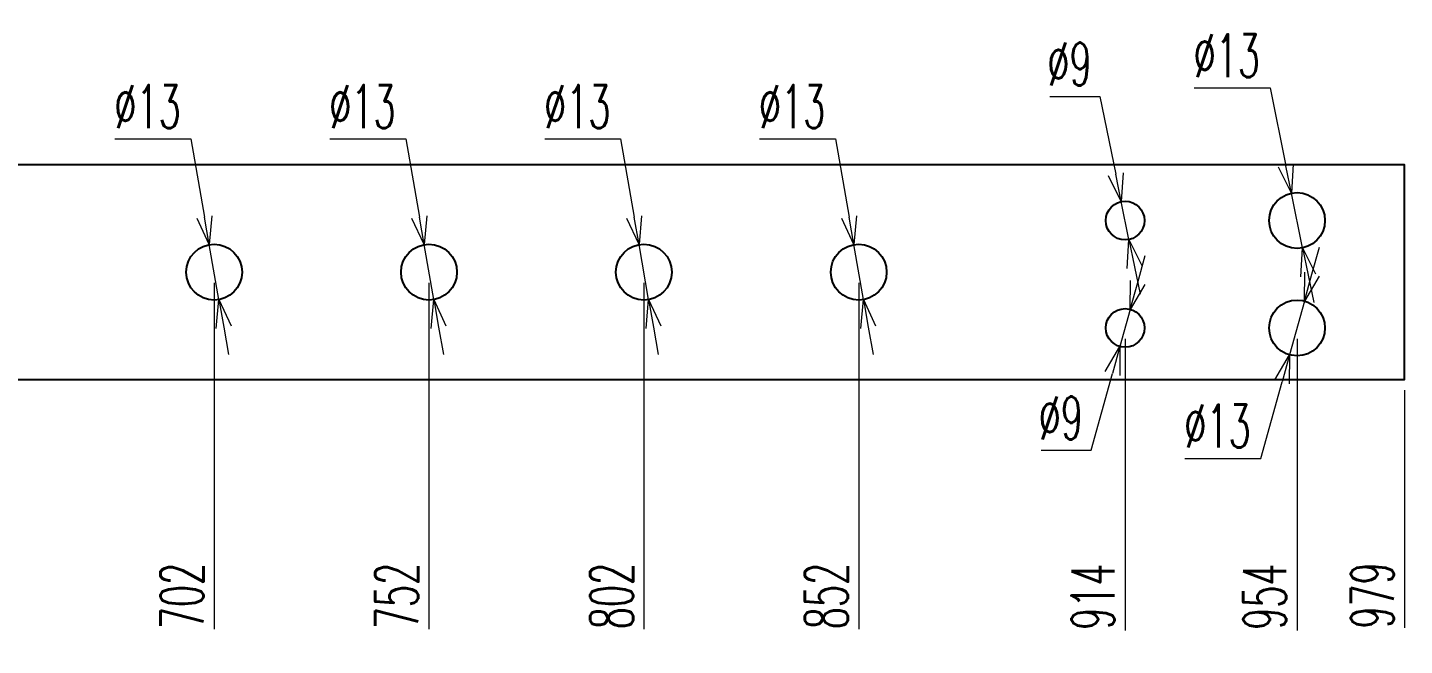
# Model space of a CAD drawing. Header units: millimetres. Extents: x 173893 to 258446, y -176540 to -123824.
# Drawn here: x 197095.1 to 197415.5, y -135841.9 to -135698.1 of the extents above; entities that cross this region are included whole.
import ezdxf

# ---------------------------------------------------------------- set-up
doc = ezdxf.new("R2010")
doc.units = ezdxf.units.MM
doc.header["$LTSCALE"] = 3
doc.layers.add('@.DM. NÉT CHÍNH', color=7, linetype='Continuous')
doc.styles.add('Ann_w01', font='romans.shx', dxfattribs={"width": 0.6, "bigfont": 'chineset.shx'})
doc.dimstyles.new('Dim 01_SC05', dxfattribs={"dimscale": 5, "dimtxt": 2, "dimasz": 1.3, "dimexe": 0.5, "dimexo": 0.5, "dimgap": 0.5, "dimtad": 1, "dimtoh": 1, "dimdec": 1, "dimzin": 12, "dimdsep": 46, "dimtxsty": 'Ann_w01', "dimblk": 'OPEN30', "dimcen": 1.5, "dimclrd": 6, "dimclre": 6, "dimclrt": 3, "dimadec": 1, "dimazin": 3, "dimtm": 1e-09, "dimtfac": 1, "dimtdec": 1, "dimtmove": 0, "dimatfit": 3, "dimldrblk": 'OPEN30', "dimfxl": 1, "dimtolj": 1, "dimlwd": 20, "dimlwe": 20, "dimarcsym": 0})

# ---------------------------------------------------------------- blocks, each defined once
blk = doc.blocks.new('*D3893')
at = {"layer": '@.DM. NÉT CHÍNH', "color": 6, "linetype": 'Continuous', "lineweight": 20, "transparency": 16777216}
blk.add_line((197138.54, -135757.54), (197138.54, -135838.16), dxfattribs=at)
at = {"layer": 'Defpoints', "color": 0, "linetype": 'Continuous', "transparency": 16777216}
for p in [(196436.54, -135755.04), (197138.54, -135755.04), (197138.54, -135820.23)]:
    blk.add_point(p, dxfattribs=at)
at = {"layer": '@.DM. NÉT CHÍNH', "color": 3, "linetype": 'Continuous', "transparency": 16777216, "insert": (197131.04, -135830.44), "char_height": 10, "attachment_point": 5, "rotation": 90, "style": 'Ann_w01'}
blk.add_mtext('\\A1;702', dxfattribs=at)
blk = doc.blocks.new('_Open30')
at = {"color": 0, "linetype": 'ByBlock', "lineweight": -2}
for p, q in [((-1, 0.268), (0, 0)), ((0, 0), (-1, -0.268)), ((0, 0), (-1, 0))]:
    blk.add_line(p, q, dxfattribs=at)
blk = doc.blocks.new('*D3894')
at = {"layer": '@.DM. NÉT CHÍNH', "color": 6, "linetype": 'Continuous', "lineweight": 20, "transparency": 16777216}
blk.add_line((197188.54, -135757.54), (197188.54, -135838.16), dxfattribs=at)
at = {"layer": 'Defpoints', "color": 0, "linetype": 'Continuous', "transparency": 16777216}
for p in [(196436.54, -135755.04), (197188.54, -135755.04), (197188.54, -135820.23)]:
    blk.add_point(p, dxfattribs=at)
at = {"layer": '@.DM. NÉT CHÍNH', "color": 3, "linetype": 'Continuous', "transparency": 16777216, "insert": (197181.04, -135830.44), "char_height": 10, "attachment_point": 5, "rotation": 90, "style": 'Ann_w01'}
blk.add_mtext('\\A1;752', dxfattribs=at)
blk = doc.blocks.new('*D3895')
at = {"layer": '@.DM. NÉT CHÍNH', "color": 6, "linetype": 'Continuous', "lineweight": 20, "transparency": 16777216}
blk.add_line((197238.54, -135757.54), (197238.54, -135838.16), dxfattribs=at)
at = {"layer": 'Defpoints', "color": 0, "linetype": 'Continuous', "transparency": 16777216}
for p in [(196436.54, -135755.04), (197238.54, -135755.04), (197238.54, -135820.23)]:
    blk.add_point(p, dxfattribs=at)
at = {"layer": '@.DM. NÉT CHÍNH', "color": 3, "linetype": 'Continuous', "transparency": 16777216, "insert": (197231.04, -135830.44), "char_height": 10, "attachment_point": 5, "rotation": 90, "style": 'Ann_w01'}
blk.add_mtext('\\A1;802', dxfattribs=at)
blk = doc.blocks.new('*D3896')
at = {"layer": '@.DM. NÉT CHÍNH', "color": 6, "linetype": 'Continuous', "lineweight": 20, "transparency": 16777216}
blk.add_line((197288.54, -135757.54), (197288.54, -135838.16), dxfattribs=at)
at = {"layer": 'Defpoints', "color": 0, "linetype": 'Continuous', "transparency": 16777216}
for p in [(196436.54, -135755.04), (197288.54, -135755.04), (197288.54, -135820.23)]:
    blk.add_point(p, dxfattribs=at)
at = {"layer": '@.DM. NÉT CHÍNH', "color": 3, "linetype": 'Continuous', "transparency": 16777216, "insert": (197281.04, -135830.44), "char_height": 10, "attachment_point": 5, "rotation": 90, "style": 'Ann_w01'}
blk.add_mtext('\\A1;852', dxfattribs=at)
blk = doc.blocks.new('*D3897')
at = {"layer": '@.DM. NÉT CHÍNH', "color": 6, "linetype": 'Continuous', "lineweight": 20, "transparency": 16777216}
blk.add_line((197350.54, -135770.54), (197350.54, -135838.44), dxfattribs=at)
at = {"layer": 'Defpoints', "color": 0, "linetype": 'Continuous', "transparency": 16777216}
for p in [(196436.54, -135755.04), (197350.54, -135768.04), (197350.54, -135820.23)]:
    blk.add_point(p, dxfattribs=at)
at = {"layer": '@.DM. NÉT CHÍNH', "color": 3, "linetype": 'Continuous', "transparency": 16777216, "insert": (197343.04, -135830.58), "char_height": 10, "attachment_point": 5, "rotation": 90, "style": 'Ann_w01'}
blk.add_mtext('\\A1;914', dxfattribs=at)
blk = doc.blocks.new('*D3898')
at = {"layer": '@.DM. NÉT CHÍNH', "color": 6, "linetype": 'Continuous', "lineweight": 20, "transparency": 16777216}
blk.add_line((197390.54, -135770.54), (197390.54, -135838.44), dxfattribs=at)
at = {"layer": 'Defpoints', "color": 0, "linetype": 'Continuous', "transparency": 16777216}
for p in [(196436.54, -135755.04), (197390.54, -135768.04), (197390.54, -135820.23)]:
    blk.add_point(p, dxfattribs=at)
at = {"layer": '@.DM. NÉT CHÍNH', "color": 3, "linetype": 'Continuous', "transparency": 16777216, "insert": (197383.04, -135830.58), "char_height": 10, "attachment_point": 5, "rotation": 90, "style": 'Ann_w01'}
blk.add_mtext('\\A1;954', dxfattribs=at)
blk = doc.blocks.new('*D3899')
at = {"layer": '@.DM. NÉT CHÍNH', "color": 6, "linetype": 'Continuous', "lineweight": 20, "transparency": 16777216}
blk.add_line((197415.54, -135782.54), (197415.54, -135837.87), dxfattribs=at)
at = {"layer": 'Defpoints', "color": 0, "linetype": 'Continuous', "transparency": 16777216}
for p in [(196436.54, -135755.04), (197415.54, -135780.04), (197415.54, -135820.23)]:
    blk.add_point(p, dxfattribs=at)
at = {"layer": '@.DM. NÉT CHÍNH', "color": 3, "linetype": 'Continuous', "transparency": 16777216, "insert": (197408.04, -135830.3), "char_height": 10, "attachment_point": 5, "rotation": 90, "style": 'Ann_w01'}
blk.add_mtext('\\A1;979', dxfattribs=at)
blk = doc.blocks.new('*D3903')
at = {"layer": '@.DM. NÉT CHÍNH', "color": 6, "linetype": 'Continuous', "lineweight": 20, "transparency": 16777216}
for p, q in [((197265.47, -135724.01), (197283.12, -135724.01)), ((197283.12, -135724.01), (197286.3, -135742.24)), ((197289.65, -135761.45), (197287.42, -135748.64)), ((197290.77, -135767.85), (197291.89, -135774.25))]:
    blk.add_line(p, q, dxfattribs=at)
at = {"layer": 'Defpoints', "color": 0, "linetype": 'Continuous', "transparency": 16777216}
for p in [(197287.42, -135748.64), (197289.65, -135761.45)]:
    blk.add_point(p, dxfattribs=at)
at = {"layer": '@.DM. NÉT CHÍNH', "color": 6, "linetype": 'Continuous', "lineweight": 20, "transparency": 16777216, "xscale": 6.5, "yscale": 6.5, "zscale": 6.5}
for p, rotation in [((197287.42, -135748.64), 279.9068978014193), ((197289.65, -135761.45), 99.9068978014193)]:
    blk.add_blockref('_Open30', p, dxfattribs=dict(at, rotation=rotation))
at = {"layer": '@.DM. NÉT CHÍNH', "color": 3, "linetype": 'Continuous', "transparency": 16777216, "insert": (197273.05, -135716.51), "char_height": 10, "attachment_point": 5, "style": 'Ann_w01'}
blk.add_mtext('\\A1;∅13', dxfattribs=at)
blk = doc.blocks.new('*D3904')
at = {"layer": '@.DM. NÉT CHÍNH', "color": 6, "linetype": 'Continuous', "lineweight": 20, "transparency": 16777216}
for p, q in [((197215.47, -135724.01), (197233.12, -135724.01)), ((197233.12, -135724.01), (197236.3, -135742.24)), ((197239.65, -135761.45), (197237.42, -135748.64)), ((197240.77, -135767.85), (197241.89, -135774.25))]:
    blk.add_line(p, q, dxfattribs=at)
at = {"layer": 'Defpoints', "color": 0, "linetype": 'Continuous', "transparency": 16777216}
for p in [(197237.42, -135748.64), (197239.65, -135761.45)]:
    blk.add_point(p, dxfattribs=at)
at = {"layer": '@.DM. NÉT CHÍNH', "color": 6, "linetype": 'Continuous', "lineweight": 20, "transparency": 16777216, "xscale": 6.5, "yscale": 6.5, "zscale": 6.5}
for p, rotation in [((197237.42, -135748.64), 279.906897801305), ((197239.65, -135761.45), 99.90689780130505)]:
    blk.add_blockref('_Open30', p, dxfattribs=dict(at, rotation=rotation))
at = {"layer": '@.DM. NÉT CHÍNH', "color": 3, "linetype": 'Continuous', "transparency": 16777216, "insert": (197223.05, -135716.51), "char_height": 10, "attachment_point": 5, "style": 'Ann_w01'}
blk.add_mtext('\\A1;∅13', dxfattribs=at)
blk = doc.blocks.new('*D3905')
at = {"layer": '@.DM. NÉT CHÍNH', "color": 6, "linetype": 'Continuous', "lineweight": 20, "transparency": 16777216}
for p, q in [((197165.47, -135724.01), (197183.12, -135724.01)), ((197183.12, -135724.01), (197186.3, -135742.24)), ((197189.65, -135761.45), (197187.42, -135748.64)), ((197190.77, -135767.85), (197191.89, -135774.25))]:
    blk.add_line(p, q, dxfattribs=at)
at = {"layer": 'Defpoints', "color": 0, "linetype": 'Continuous', "transparency": 16777216}
for p in [(197187.42, -135748.64), (197189.65, -135761.45)]:
    blk.add_point(p, dxfattribs=at)
at = {"layer": '@.DM. NÉT CHÍNH', "color": 6, "linetype": 'Continuous', "lineweight": 20, "transparency": 16777216, "xscale": 6.5, "yscale": 6.5, "zscale": 6.5}
for p, rotation in [((197187.42, -135748.64), 279.9068978015076), ((197189.65, -135761.45), 99.90689780150758)]:
    blk.add_blockref('_Open30', p, dxfattribs=dict(at, rotation=rotation))
at = {"layer": '@.DM. NÉT CHÍNH', "color": 3, "linetype": 'Continuous', "transparency": 16777216, "insert": (197173.05, -135716.51), "char_height": 10, "attachment_point": 5, "style": 'Ann_w01'}
blk.add_mtext('\\A1;∅13', dxfattribs=at)
blk = doc.blocks.new('*D3906')
at = {"layer": '@.DM. NÉT CHÍNH', "color": 6, "linetype": 'Continuous', "lineweight": 20, "transparency": 16777216}
for p, q in [((197115.47, -135724.01), (197133.12, -135724.01)), ((197133.12, -135724.01), (197136.3, -135742.24)), ((197139.65, -135761.45), (197137.42, -135748.64)), ((197140.77, -135767.85), (197141.89, -135774.25))]:
    blk.add_line(p, q, dxfattribs=at)
at = {"layer": 'Defpoints', "color": 0, "linetype": 'Continuous', "transparency": 16777216}
for p in [(197137.42, -135748.64), (197139.65, -135761.45)]:
    blk.add_point(p, dxfattribs=at)
at = {"layer": '@.DM. NÉT CHÍNH', "color": 6, "linetype": 'Continuous', "lineweight": 20, "transparency": 16777216, "xscale": 6.5, "yscale": 6.5, "zscale": 6.5}
for p, rotation in [((197137.42, -135748.64), 279.906897800942), ((197139.65, -135761.45), 99.906897800942)]:
    blk.add_blockref('_Open30', p, dxfattribs=dict(at, rotation=rotation))
at = {"layer": '@.DM. NÉT CHÍNH', "color": 3, "linetype": 'Continuous', "transparency": 16777216, "insert": (197123.05, -135716.51), "char_height": 10, "attachment_point": 5, "style": 'Ann_w01'}
blk.add_mtext('\\A1;∅13', dxfattribs=at)
blk = doc.blocks.new('*D3919')
at = {"layer": '@.DM. NÉT CHÍNH', "color": 6, "linetype": 'Continuous', "lineweight": 20, "transparency": 16777216}
for p, q in [((197366.61, -135712.17), (197384.26, -135712.17)), ((197384.26, -135712.17), (197387.94, -135730.3)), ((197391.83, -135749.41), (197389.24, -135736.67)), ((197393.13, -135755.78), (197394.42, -135762.15))]:
    blk.add_line(p, q, dxfattribs=at)
at = {"layer": 'Defpoints', "color": 0, "linetype": 'Continuous', "transparency": 16777216}
for p in [(197389.24, -135736.67), (197391.83, -135749.41)]:
    blk.add_point(p, dxfattribs=at)
at = {"layer": '@.DM. NÉT CHÍNH', "color": 6, "linetype": 'Continuous', "lineweight": 20, "transparency": 16777216, "xscale": 6.5, "yscale": 6.5, "zscale": 6.5}
for p, rotation in [((197389.24, -135736.67), 281.4982994974195), ((197391.83, -135749.41), 101.4982994974195)]:
    blk.add_blockref('_Open30', p, dxfattribs=dict(at, rotation=rotation))
at = {"layer": '@.DM. NÉT CHÍNH', "color": 3, "linetype": 'Continuous', "transparency": 16777216, "insert": (197374.19, -135704.67), "char_height": 10, "attachment_point": 5, "style": 'Ann_w01'}
blk.add_mtext('\\A1;∅13', dxfattribs=at)
blk = doc.blocks.new('*D3920')
at = {"layer": '@.DM. NÉT CHÍNH', "color": 6, "linetype": 'Continuous', "lineweight": 20, "transparency": 16777216}
for p, q in [((197333.01, -135714.13), (197344.66, -135714.13)), ((197344.66, -135714.13), (197348.34, -135732.26)), ((197351.43, -135747.45), (197349.64, -135738.63)), ((197352.73, -135753.82), (197354.02, -135760.19))]:
    blk.add_line(p, q, dxfattribs=at)
at = {"layer": 'Defpoints', "color": 0, "linetype": 'Continuous', "transparency": 16777216}
for p in [(197349.64, -135738.63), (197351.43, -135747.45)]:
    blk.add_point(p, dxfattribs=at)
at = {"layer": '@.DM. NÉT CHÍNH', "color": 6, "linetype": 'Continuous', "lineweight": 20, "transparency": 16777216, "xscale": 6.5, "yscale": 6.5, "zscale": 6.5}
for p, rotation in [((197349.64, -135738.63), 281.4982994980103), ((197351.43, -135747.45), 101.4982994980104)]:
    blk.add_blockref('_Open30', p, dxfattribs=dict(at, rotation=rotation))
at = {"layer": '@.DM. NÉT CHÍNH', "color": 3, "linetype": 'Continuous', "transparency": 16777216, "insert": (197337.58, -135706.63), "char_height": 10, "attachment_point": 5, "style": 'Ann_w01'}
blk.add_mtext('\\A1;∅9', dxfattribs=at)
blk = doc.blocks.new('*D3921')
at = {"layer": '@.DM. NÉT CHÍNH', "color": 6, "linetype": 'Continuous', "lineweight": 20, "transparency": 16777216}
for p, q in [((197394.02, -135755.52), (197395.75, -135749.25)), ((197392.28, -135761.78), (197388.8, -135774.3)), ((197382.11, -135798.39), (197387.06, -135780.57)), ((197364.46, -135798.39), (197382.11, -135798.39))]:
    blk.add_line(p, q, dxfattribs=at)
at = {"layer": 'Defpoints', "color": 0, "linetype": 'Continuous', "transparency": 16777216}
for p in [(197392.28, -135761.78), (197388.8, -135774.3)]:
    blk.add_point(p, dxfattribs=at)
at = {"layer": '@.DM. NÉT CHÍNH', "color": 6, "linetype": 'Continuous', "lineweight": 20, "transparency": 16777216, "xscale": 6.5, "yscale": 6.5, "zscale": 6.5}
for p, rotation in [((197392.28, -135761.78), 254.4762782121593), ((197388.8, -135774.3), 74.4762782121593)]:
    blk.add_blockref('_Open30', p, dxfattribs=dict(at, rotation=rotation))
at = {"layer": '@.DM. NÉT CHÍNH', "color": 3, "linetype": 'Continuous', "transparency": 16777216, "insert": (197372.03, -135790.89), "char_height": 10, "attachment_point": 5, "style": 'Ann_w01'}
blk.add_mtext('\\A1;∅13', dxfattribs=at)
blk = doc.blocks.new('*D3922')
at = {"layer": '@.DM. NÉT CHÍNH', "color": 6, "linetype": 'Continuous', "lineweight": 20, "transparency": 16777216}
for p, q in [((197353.48, -135757.44), (197355.22, -135751.18)), ((197351.74, -135763.71), (197349.33, -135772.38)), ((197342.64, -135796.47), (197347.59, -135778.64)), ((197331, -135796.47), (197342.64, -135796.47))]:
    blk.add_line(p, q, dxfattribs=at)
at = {"layer": 'Defpoints', "color": 0, "linetype": 'Continuous', "transparency": 16777216}
for p in [(197351.74, -135763.71), (197349.33, -135772.38)]:
    blk.add_point(p, dxfattribs=at)
at = {"layer": '@.DM. NÉT CHÍNH', "color": 6, "linetype": 'Continuous', "lineweight": 20, "transparency": 16777216, "xscale": 6.5, "yscale": 6.5, "zscale": 6.5}
for p, rotation in [((197351.74, -135763.71), 254.4762782123126), ((197349.33, -135772.38), 74.4762782123126)]:
    blk.add_blockref('_Open30', p, dxfattribs=dict(at, rotation=rotation))
at = {"layer": '@.DM. NÉT CHÍNH', "color": 3, "linetype": 'Continuous', "transparency": 16777216, "insert": (197335.57, -135788.97), "char_height": 10, "attachment_point": 5, "style": 'Ann_w01'}
blk.add_mtext('\\A1;∅9', dxfattribs=at)

msp = doc.modelspace()

# ---------------------------------------------------------------- linework, layer by layer
at = {"layer": '@.DM. NÉT CHÍNH', "linetype": 'Continuous'}
msp.add_lwpolyline([(196436.54, -135780.04), (197415.54, -135780.04), (197415.54, -135730.04), (196436.54, -135730.04)], close=True, dxfattribs=at)
for centre, radius in [((197390.54, -135743.04), 6.5), ((197350.54, -135743.04), 4.5), ((197138.54, -135755.04), 6.5), ((197188.54, -135755.04), 6.5), ((197238.54, -135755.04), 6.5), ((197288.54, -135755.04), 6.5), ((197350.54, -135768.04), 4.5), ((197390.54, -135768.04), 6.5)]:
    msp.add_circle(centre, radius, dxfattribs=at)

# ---------------------------------------------------------------- dimensions: what is measured, and where the dimension line sits
for p1, p2, picture, middle in [((197391.83, -135749.41), (197389.24, -135736.67), '*D3919', (197374.19, -135712.17)), ((197351.43, -135747.45), (197349.64, -135738.63), '*D3920', (197337.58, -135714.13)), ((197139.65, -135761.45), (197137.42, -135748.64), '*D3906', (197123.05, -135724.01)), ((197189.65, -135761.45), (197187.42, -135748.64), '*D3905', (197173.05, -135724.01)), ((197239.65, -135761.45), (197237.42, -135748.64), '*D3904', (197223.05, -135724.01)), ((197289.65, -135761.45), (197287.42, -135748.64), '*D3903', (197273.05, -135724.01)), ((197392.28, -135761.78), (197388.8, -135774.3), '*D3921', (197372.03, -135798.39)), ((197351.74, -135763.71), (197349.33, -135772.38), '*D3922', (197335.57, -135796.47))]:
    dim = msp.add_diameter_dim_2p(p1=p1, p2=p2, dimstyle='Dim 01_SC05', dxfattribs=at)
    dim.commit()
    dim.dimension.update_dxf_attribs({"geometry": picture, "text_midpoint": middle, "dimtype": 163})
for feature_location, offset, picture, middle in [((197138.54, -135755.04), (0, -65.19), '*D3893', (197131.04, -135830.44)), ((197188.54, -135755.04), (0, -65.19), '*D3894', (197181.04, -135830.44)), ((197238.54, -135755.04), (0, -65.19), '*D3895', (197231.04, -135830.44)), ((197288.54, -135755.04), (0, -65.19), '*D3896', (197281.04, -135830.44)), ((197350.54, -135768.04), (0, -52.19), '*D3897', (197343.04, -135830.58)), ((197390.54, -135768.04), (0, -52.19), '*D3898', (197383.04, -135830.58)), ((197415.54, -135780.04), (0, -40.19), '*D3899', (197408.04, -135830.3))]:
    dim = msp.add_ordinate_dim(feature_location=feature_location, offset=offset, dtype=1, origin=(196436.54, -135755.04), dimstyle='Dim 01_SC05', dxfattribs=at)
    dim.commit()
    dim.dimension.update_dxf_attribs({"geometry": picture, "text_midpoint": middle})

doc.saveas('drawing.dxf')
